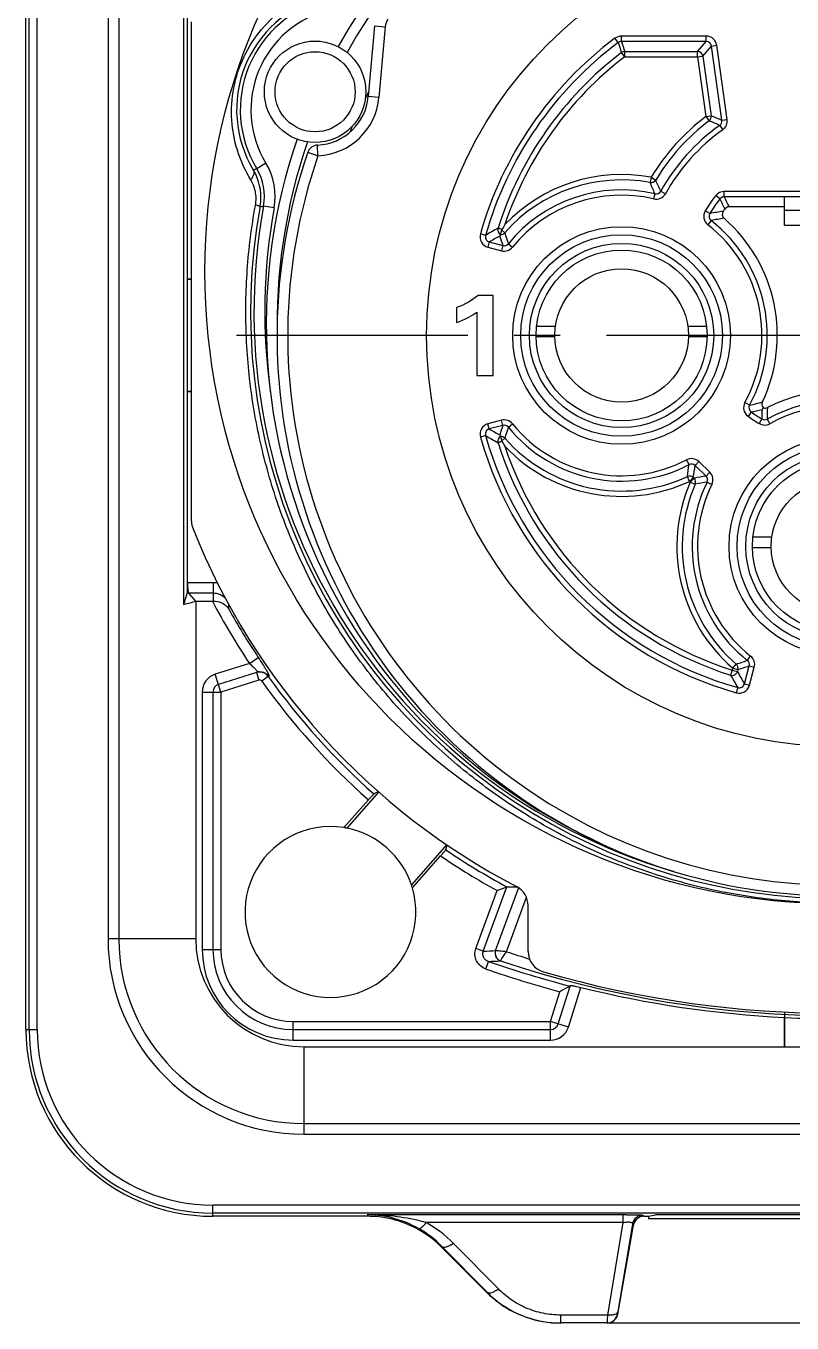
# Model space of a CAD drawing. Header units: millimetres. Extents: x 0 to 420, y 0 to 297.
# Drawn here: x 319.6 to 348.28, y 162.6 to 211.2 of the extents above; entities that cross this region are included whole.
import ezdxf

# ---------------------------------------------------------------- set-up
doc = ezdxf.new("R2010")
doc.units = ezdxf.units.MM
doc.header["$LTSCALE"] = 23.1
doc.linetypes.add('CENTER', pattern=[0.6, 0.375, -0.075, 0.075, -0.075])
doc.layers.get('0').update_dxf_attribs({"linetype": 'CONTINUOUS'})
for name, color, linetype in [('AUSFORMSCHRAEGEN', 7, 'CONTINUOUS'), ('BEZUGSACHSEN', 7, 'CONTINUOUS'), ('FASEN', 7, 'CONTINUOUS'), ('RUNDUNGEN', 7, 'CONTINUOUS')]:
    doc.layers.add(name, color=color, linetype=linetype)

msp = doc.modelspace()

# ---------------------------------------------------------------- linework, layer by layer
at = {"color": 7, "linetype": 'CONTINUOUS'}
for p, q in [((322.674, 227), (322.674, 177)), ((325.5032, 214.4738), (325.5032, 189.5262)), ((325.644, 190), (325.644, 214)), ((348, 203.7285), (348, 204.7939)), ((348, 204.2886), (352, 204.2886)), ((348, 203.7285), (352, 203.7285)), ((337.0863, 201.1), (336.5264, 201.1)), ((337.0863, 198.1), (337.0863, 201.1)), ((335.7137, 200.6425), (335.7137, 200.0847)), ((336.4742, 200.4712), (336.4742, 198.1)), ((336.4742, 198.1), (337.0863, 198.1)), ((325.644, 190), (325.5032, 189.5262)), ((325.954, 189.6473), (325.644, 190)), ((325.954, 189.6473), (325.954, 177)), ((348, 174.05), (348, 172.954)), ((330, 172.954), (370, 172.954)), ((330, 169.674), (370, 169.674)), ((332.3753, 166.6), (326.6, 166.6)), ((335.1488, 165.4512), (336.8512, 163.7488))]:
    msp.add_line(p, q, dxfattribs=at)
at = {"color": 9, "linetype": 'CONTINUOUS'}
for p, q in [((323.0768, 227), (323.0768, 177)), ((325.954, 177), (322.674, 177)), ((330, 172.954), (330, 169.674)), ((330, 170.0768), (370, 170.0768))]:
    msp.add_line(p, q, dxfattribs=at)
at = {"color": 7, "linetype": 'CONTINUOUS'}
for centre, radius in [((350, 202), 23.7), ((350, 199.6), 15.4)]:
    msp.add_circle(centre, radius, dxfattribs=at)
for centre, radius, start, end in [((330, 177), 7.326, 180, 270), ((330, 177), 4.046, 180, 270), ((350, 214), 40, 267.13402, 272.86598), ((332.3741, 162.6552), 3.9448, 77.20411, 89.98204), ((332.3783, 162.683), 3.9168, 64.29358, 77.17433), ((332.3731, 162.6773), 3.9242, 44.98148, 64.26161), ((339.627, 166.5255), 3.9262, 225.00815, 231.42665), ((339.6221, 166.5147), 3.9147, 231.38525, 270.03804)]:
    msp.add_arc(centre, radius, start, end, dxfattribs=at)
at = {"color": 9, "linetype": 'CONTINUOUS'}
msp.add_arc((330, 177), 6.9232, 180, 270, dxfattribs=at)
at = {"color": 7, "linetype": 'CONTINUOUS'}
msp.add_ellipse((322.3196, 189.9812), major_axis=(4.098, 0), ratio=0.176327, start_param=-0.6811191, end_param=-0.4802505, dxfattribs=at)
for points in [[(336.5264, 201.1), (336.3217, 200.9182), (336.0522, 200.7657), (335.7137, 200.6425)], [(335.7137, 200.0847), (336.0438, 200.2017), (336.2966, 200.3291), (336.4742, 200.4712)]]:
    msp.add_open_spline(points, degree=3, dxfattribs=at)
at = {"layer": 'AUSFORMSCHRAEGEN', "color": 7, "linetype": 'CONTINUOUS'}
for p, q in [((319.6, 173.6), (319.6, 230.4)), ((348, 172.954), (348, 174.05)), ((342.9125, 166.6), (343.1692, 166.6512)), ((342.9125, 166.6), (342.9125, 166.5125)), ((342.9125, 166.5125), (357.0875, 166.5125)), ((356.8308, 166.6512), (343.1692, 166.6512))]:
    msp.add_line(p, q, dxfattribs=at)
for centre, radius, start, end in [((331, 178), 3.2, 80.9556, 16.37277), ((331, 178), 3.2, 18.56568, 78.76269), ((326.6, 173.6), 7, 180, 270)]:
    msp.add_arc(centre, radius, start, end, dxfattribs=at)
at = {"layer": 'BEZUGSACHSEN', "color": 7, "linetype": 'CONTINUOUS'}
for p, q in [((325.8, 201.7048), (325.644, 201.7048)), ((325.644, 197.4952), (325.8, 197.4952)), ((330, 172.954), (348, 172.954))]:
    msp.add_line(p, q, dxfattribs=at)
at = {"layer": 'BEZUGSACHSEN', "color": 7, "linetype": 'CENTER'}
msp.add_line((350, 199.6), (326, 199.6), dxfattribs=at)
at = {"layer": 'BEZUGSACHSEN', "color": 7, "linetype": 'CONTINUOUS'}
msp.add_arc((330, 177), 4.046, 180, 270, dxfattribs=at)
at = {"layer": 'FASEN', "color": 7, "linetype": 'CONTINUOUS'}
for centre in [(341.9, 199.6), (350, 191.7)]:
    msp.add_circle(centre, 3.45, dxfattribs=at)
at = {"layer": 'RUNDUNGEN', "color": 9, "linetype": 'CONTINUOUS'}
for p, q in [((319.7205, 173.6), (319.7205, 230.4)), ((320.0205, 173.6), (320.0205, 230.4)), ((332.6474, 211.1967), (333.0459, 211.1618)), ((333.0459, 211.1618), (332.8149, 208.5208)), ((341.7726, 210.5754), (341.6526, 210.7354)), ((341.8925, 210.6154), (341.8925, 210.8154)), ((345.0675, 210.8154), (341.8925, 210.8154)), ((344.7433, 210.2427), (345.0675, 210.6154)), ((344.9414, 210.0704), (345.2656, 210.4431)), ((345.0675, 210.6154), (345.0675, 210.8154)), ((345.2656, 210.4431), (345.4637, 210.4707)), ((345.852, 207.6902), (345.4637, 210.4707)), ((342.0177, 210.0427), (341.8962, 210.2016)), ((342.0177, 210.0427), (342.0177, 210.2427)), ((342.0177, 210.0427), (344.7433, 210.0427)), ((344.7433, 210.0427), (344.7433, 210.2427)), ((344.7433, 210.0427), (344.9414, 210.0704)), ((344.7433, 210.0427), (345.0561, 207.8031)), ((332.8149, 208.5208), (332.4164, 208.5557)), ((345.0561, 207.8031), (345.2542, 207.8308)), ((345.0561, 207.8031), (345.177, 207.6438)), ((345.654, 207.6625), (345.852, 207.6902)), ((345.5723, 207.4723), (345.6887, 207.3096)), ((330.5312, 206.3324), (330.5133, 206.732)), ((328.5824, 206.055), (328.2406, 205.8474)), ((330.1531, 206.4631), (330.5312, 206.3324)), ((328.114, 205.8098), (328.1113, 205.809)), ((328.1172, 205.799), (328.1113, 205.809)), ((343.0054, 205.5265), (342.9687, 205.3299)), ((343.0054, 205.5265), (343.1764, 205.4229)), ((343.1461, 204.9119), (343.1005, 204.7172)), ((343.3662, 205.0088), (343.5407, 204.9109)), ((345.5801, 204.7165), (345.4221, 204.8391)), ((345.7381, 204.7939), (345.7381, 204.9939)), ((354.2619, 204.9939), (345.7381, 204.9939)), ((328.1887, 204.4565), (328.1941, 204.4864)), ((328.1891, 204.4564), (328.1941, 204.4864)), ((328.8916, 204.3759), (328.4982, 204.4482)), ((345.2033, 204.1658), (345.0318, 204.2687)), ((345.2519, 203.9051), (345.129, 203.7473)), ((336.8063, 203.3518), (336.6139, 203.4065)), ((337.4233, 203.5711), (337.2751, 203.6179)), ((337.4139, 203.548), (337.5239, 203.4502)), ((336.9469, 203.1039), (336.8951, 202.9107)), ((336.8951, 202.9107), (337.4022, 202.7748)), ((337.454, 202.968), (337.4022, 202.7748)), ((337.6611, 203.0353), (337.8165, 202.9093)), ((338.7194, 199.9518), (339.4249, 199.9518)), ((344.3751, 199.9518), (345.0806, 199.9518)), ((338.7003, 199.5567), (339.4004, 199.5567)), ((344.3996, 199.5567), (345.0997, 199.5567)), ((346.6924, 196.9919), (346.5167, 197.0875)), ((337.4022, 196.4252), (336.8951, 196.2893)), ((337.454, 196.232), (337.4022, 196.4252)), ((346.7519, 196.7335), (346.6358, 196.5706)), ((347.1525, 196.4728), (347.0507, 196.3007)), ((347.3514, 196.4701), (347.4485, 196.2953)), ((336.8063, 195.8482), (336.6139, 195.7935)), ((336.9469, 196.0961), (336.8951, 196.2893)), ((337.6611, 196.1647), (337.8165, 196.2907)), ((337.4137, 195.6528), (337.5239, 195.7498)), ((344.4248, 194.7633), (344.3323, 194.9405)), ((344.657, 194.7291), (344.7967, 194.8723)), ((345.2014, 194.4776), (344.7967, 194.8723)), ((345.0617, 194.3344), (345.2014, 194.4776)), ((344.4459, 194.1352), (344.3614, 194.3164)), ((344.4459, 194.1352), (344.5855, 194.2783)), ((344.4459, 194.1352), (344.4732, 194.1085)), ((344.4732, 194.1085), (344.6129, 194.2516)), ((344.4732, 194.1085), (344.6566, 194.0286)), ((345.1017, 194.1032), (345.2812, 194.0151)), ((346.8194, 192.0518), (347.5249, 192.0518)), ((346.8003, 191.6567), (347.5004, 191.6567)), ((326.6105, 190.3356), (325.644, 190.3356)), ((326.6105, 190.3356), (326.6105, 189.9417)), ((326.6105, 189.9417), (325.6952, 189.9417)), ((346.6073, 187.427), (346.7317, 187.5836)), ((327.9681, 187.3121), (326.6895, 186.9089)), ((327.9681, 187.3121), (328.2997, 187.5331)), ((346.0611, 187.1359), (346.0423, 187.0659)), ((346.0611, 187.1359), (346.1918, 187.2873)), ((346.0611, 187.1359), (346.2543, 187.0842)), ((346.6761, 187.2186), (346.8693, 187.1669)), ((346.6893, 186.4951), (346.8693, 187.1669)), ((326.9, 186.2413), (326.6895, 186.9089)), ((328.3168, 186.688), (326.9, 186.2413)), ((328.2265, 186.9742), (328.3168, 186.688)), ((328.6723, 186.8239), (328.4288, 186.6507)), ((328.6977, 186.8321), (328.6723, 186.8239)), ((346.0423, 187.0659), (345.9821, 186.8751)), ((346.0423, 187.0659), (346.2355, 187.0141)), ((326.2, 186.2413), (326.2, 176.6)), ((326.2, 186.2413), (326.9, 186.2413)), ((326.9, 186.2413), (326.9, 176.6)), ((346.2482, 186.4063), (346.1935, 186.2139)), ((346.4961, 186.5469), (346.6893, 186.4951)), ((336.7228, 176.531), (337.6007, 178.9431)), ((337.1851, 176.5527), (338.0475, 178.9223)), ((336.4452, 176.632), (337.2361, 178.8051)), ((337.59, 176.5135), (338.3343, 178.5584)), ((326.2, 176.6), (326.9, 176.6)), ((336.7228, 176.531), (336.4452, 176.632)), ((336.8167, 175.8647), (336.9145, 176.1476)), ((339.2413, 173.9), (339.593, 175.0155)), ((339.9089, 173.6895), (340.3772, 175.1747)), ((319.6, 173.6), (320.0205, 173.6)), ((329.6, 173.9), (339.2413, 173.9)), ((329.6, 173.2), (329.6, 173.9)), ((339.9089, 173.6895), (339.2413, 173.9)), ((339.2413, 173.2), (339.2413, 173.9)), ((329.6, 173.2), (339.2413, 173.2)), ((373.4, 167.0205), (326.6, 167.0205)), ((326.6, 166.6), (326.6, 167.0205)), ((373.4, 166.7205), (326.6, 166.7205)), ((341.9442, 166.6582), (332.3753, 166.6582)), ((341.9442, 166.3646), (334.5837, 166.3646)), ((341.9442, 166.3646), (341.3695, 162.8982)), ((342.3069, 166.3111), (341.7633, 163.033)), ((341.9442, 166.6582), (341.9442, 166.3646)), ((342.3417, 166.2695), (342.3069, 166.3111)), ((342.7356, 166.6), (342.7007, 166.6415)), ((335.1488, 165.4512), (335.1718, 165.4742)), ((336.8616, 163.7593), (335.1718, 165.4742)), ((337.2858, 163.8771), (335.596, 165.5921)), ((336.8935, 163.7274), (336.8616, 163.7593)), ((341.3695, 162.8982), (339.6247, 162.8982)), ((339.6247, 162.6046), (339.6247, 162.8982)), ((341.753, 162.9305), (341.7491, 162.9351)), ((341.3552, 162.6046), (339.6247, 162.6046))]:
    msp.add_line(p, q, dxfattribs=at)
at = {"layer": 'RUNDUNGEN', "color": 7, "linetype": 'CONTINUOUS'}
for p, q in [((325.8, 192.6469), (325.8, 211.3531)), ((332.6474, 211.1967), (332.4164, 208.5557)), ((345.0675, 210.6154), (341.8925, 210.6154)), ((345.654, 207.6625), (345.2656, 210.4431)), ((342.0177, 210.2427), (344.7433, 210.2427)), ((344.9414, 210.0704), (345.2542, 207.8308)), ((354.2619, 204.7939), (345.7381, 204.7939)), ((348, 204.4195), (345.9257, 204.4195)), ((337.3695, 203.3824), (337.4139, 203.548)), ((336.9469, 203.1039), (337.454, 202.968)), ((325.644, 201.7048), (325.8, 201.7048)), ((325.8, 197.4952), (325.644, 197.4952)), ((337.454, 196.232), (336.9469, 196.0961)), ((337.3695, 195.8176), (337.4137, 195.6528)), ((345.0617, 194.3344), (344.657, 194.7291)), ((344.5855, 194.2783), (344.6129, 194.2516)), ((325.644, 190), (325.644, 190.3356)), ((325.954, 189.6473), (325.6952, 189.9417)), ((325.954, 189.6473), (326.5788, 189.6473)), ((346.4961, 186.5469), (346.6761, 187.2186)), ((328.2265, 186.9742), (326.8098, 186.5275)), ((346.2543, 187.0842), (346.2355, 187.0141)), ((326.6, 186.2413), (326.6, 176.6)), ((331.6236, 181.1387), (332.8171, 182.4954)), ((332.7999, 182.5102), (332.6254, 182.4217)), ((332.4209, 182.2037), (331.503, 181.1602)), ((335.3574, 180.524), (334.0335, 179.0189)), ((335.3148, 180.3314), (335.3757, 180.5113)), ((334.0702, 178.902), (335.1238, 180.0998)), ((338.4, 176.5252), (338.4, 178.2412)), ((339.5275, 173.8098), (339.9741, 175.2263)), ((339.6634, 175.0542), (339.593, 175.0155)), ((339.8506, 175.1574), (339.6634, 175.0542)), ((339.9729, 175.2251), (339.8506, 175.1574)), ((348, 174.2563), (348, 174.05)), ((329.6, 173.6), (339.2413, 173.6)), ((332.3753, 166.6), (332.4277, 166.6524)), ((341.753, 162.9305), (342.3417, 166.2695)), ((342.7356, 166.6), (342.9125, 166.6)), ((358.6409, 162.6), (341.3591, 162.6))]:
    msp.add_line(p, q, dxfattribs=at)
msp.add_lwpolyline([(339.9729, 175.2251), (339.9609, 175.2181), (339.936, 175.2047)], dxfattribs=at)
for centre, radius in [((330.4245, 208.7302), 1.9), ((341.9, 199.6), 3.2), ((341.9, 199.6), 2.5), ((350, 191.7), 3.2), ((350, 191.7), 2.5)]:
    msp.add_circle(centre, radius, dxfattribs=at)
at = {"layer": 'RUNDUNGEN', "color": 9, "linetype": 'CONTINUOUS'}
for centre, radius in [((330.4245, 208.7302), 1.5), ((341.9, 199.6), 4.0749), ((341.9, 199.6), 3.776), ((350, 191.7), 4.0749), ((350, 191.7), 3.776)]:
    msp.add_circle(centre, radius, dxfattribs=at)
at = {"layer": 'RUNDUNGEN', "color": 7, "linetype": 'CONTINUOUS'}
for centre, radius, start, end in [((350, 200.0388), 21.4, 29.02194, 150.97271), ((331.8743, 208.054), 4.2512, 103.48339, 211.26797), ((350, 199.6), 13.7168, 126.85607, 164.1264), ((350, 199.6), 13.3441, 127.39399, 162.47637), ((342.0177, 210.0427), 0.2, 89.99961, 127.39437), ((330.424, 208.73), 2, 272.55964, 355), ((350, 201.2877), 7.9788, 127.19145, 148.78373), ((350, 201.2877), 7.6061, 125.60009, 150.7111), ((350, 200.0388), 21.4, 161.14527, 245.20561), ((330.5312, 206.3324), 0.4, 92.55964, 160.92441), ((350, 199.6), 21, 160.92441, 19.07559), ((326.4031, 204.7854), 1.9913, 30.16449, 30.59556), ((326.395, 204.7809), 2.0006, 25.42001, 30.16126), ((326.4017, 204.7837), 1.9934, 350.72534, 25.42773), ((341.9, 199.6), 5.8288, 79.43488, 138.65737), ((341.9, 199.6), 5.4561, 76.7975, 140.97801), ((350, 201.2877), 5.5939, 142.19732, 149.03628), ((349.9999, 200.5), 21.8612, 169.59523, 253.59901), ((326.4184, 204.7807), 1.9764, 349.70185, 350.73443), ((345.8695, 204.1398), 0.2, 145.37474, 228.83522), ((350, 201.2877), 5.2195, 144.2624, 145.3754), ((345.9256, 204.2196), 0.2, 89.99489, 144.26751), ((344.7683, 199.407), 8.4433, 149.02851, 150.44982), ((341.9, 199.6), 5.4561, 331.44384, 52.09608), ((341.9, 199.6), 5.8305, 334.70536, 48.83457), ((350, 191.7), 5.8305, 63.06809, 116.93191), ((347.3522, 197.0233), 0.1999, 154.69545, 223.26004), ((347.2686, 197.0764), 0.2, 251.94697, 296.9321), ((350, 191.7), 5.4561, 60.95881, 119.04119), ((350, 201.2877), 5.5939, 234.50365, 239.40056), ((350, 199.6), 13.7168, 195.8736, 254.1264), ((341.9, 199.6), 5.4561, 219.02199, 297.5652), ((350, 199.6), 13.3441, 197.52363, 252.47637), ((344.7731, 199.796), 8.4489, 209.56141, 210.97215), ((341.9, 199.6), 5.8288, 221.34263, 294.97908), ((350, 191.7), 5.8288, 156.45324, 229.20503), ((350, 191.7), 5.4561, 153.86712, 231.55083), ((326.6, 192.6469), 0.8, 180, 201.78679), ((350, 202), 26, 201.78679, 242.4394), ((326.5789, 192.5217), 2.8744, 269.99915, 270.53332), ((326.9, 186.2413), 0.3, 107.5, 180), ((331, 178), 3.2, 78.7439, 80.95564), ((331, 178), 3.2, 16.37273, 18.58447), ((308.8925, 254.2613), 80.6039, 290.587688, 290.864806), ((337.6, 178.2412), 0.8, 0, 62.4394), ((329.6, 176.6), 3, 180, 270), ((339.2, 176.5252), 0.8, 180, 253.92335), ((350, 214), 39.8, 253.92335, 286.07665), ((350, 214), 40, 256.07985, 267.13402), ((339.2413, 173.9), 0.3, 270, 342.5), ((332.3332, 162.6465), 4.0119, 76.66929, 80.41114), ((332.3387, 162.6706), 3.9871, 74.88122, 76.66662), ((332.3349, 162.6589), 3.9994, 60.68461, 74.87197), ((341.9287, 120.8116), 45.8466, 89.80766, 89.98065), ((339.6158, 166.4796), 3.8711, 225.31169, 227.48724), ((339.6235, 166.4879), 3.8825, 227.48715, 230.21034), ((339.6244, 166.4869), 3.8823, 230.19013, 270.00386)]:
    msp.add_arc(centre, radius, start, end, dxfattribs=at)
at = {"layer": 'RUNDUNGEN', "color": 9, "linetype": 'CONTINUOUS'}
for centre, radius, start, end in [((350, 200.0388), 21, 28.94438, 151.05025), ((331.8574, 208.0596), 4.3703, 105.52075, 210.99726), ((331.8743, 208.054), 3.8512, 103.48339, 211.26797), ((333.6436, 211.1095), 0.6, 144.93722, 175), ((350, 199.6), 13.9168, 126.85607, 164.1264), ((341.8925, 210.4154), 0.3999, 89.9974, 126.85867), ((341.8925, 210.4154), 0.1999, 89.99581, 126.86026), ((424.6787, 237.7907), 87.2588, 198.173292, 198.431815), ((421.3443, 237.0872), 83.7457, 198.427096, 198.696053), ((345.0675, 210.4154), 0.4, 7.95373, 89.99741), ((345.0675, 210.4154), 0.2, 7.94893, 90.00236), ((350, 199.6), 13.1441, 127.39399, 161.58583), ((344.7433, 210.0427), 0.2, 7.95571, 89.99559), ((330.424, 208.73), 2.4, 272.55688, 355), ((350, 199.6), 19.8, 152.55841, 153.31027), ((350, 201.2877), 8.1788, 127.19145, 148.78373), ((345.0561, 207.8031), 0.2, 307.18699, 7.95575), ((333.5356, 180.2733), 29.7434, 66.12862, 66.95873), ((333.2674, 178.7865), 31.4206, 66.78271, 67.57364), ((345.4559, 207.6349), 0.2, 305.59677, 7.95462), ((345.4559, 207.6349), 0.4, 305.59954, 7.95168), ((350, 199.6), 19.8, 156.67889, 157.37409), ((350, 201.2877), 7.4061, 125.60011, 150.7111), ((350, 200.0388), 21, 161.06773, 181.72641), ((326.5311, 204.8094), 2.4, 349.59522, 31.26799), ((350, 199.6), 20.6, 160.92486, 19.07565), ((322.276, 225.659), 20.6899, 286.38977, 286.75532), ((326.5311, 204.8094), 2, 349.59513, 31.26807), ((341.9, 199.6), 6.0288, 79.43488, 136.47257), ((343.0054, 205.5265), 0.2, 259.42817, 328.79043), ((288.1441, 181.8172), 59.6539, 22.776909, 23.213109), ((263.8789, 168.8288), 87.334, 24.473389, 24.77227), ((341.9, 199.6), 5.2561, 76.7975, 140.97801), ((343.1918, 205.1066), 0.4, 256.79713, 330.71147), ((343.1918, 205.1066), 0.2, 256.79302, 330.71558), ((350, 201.2877), 5.7939, 142.19732, 149.03627), ((345.7381, 204.5939), 0.4, 89.99992, 142.19741), ((345.7381, 204.5939), 0.2, 89.99754, 142.19979), ((368.4845, 215.5206), 25.3247, 205.2534, 206.2082), ((366.4282, 214.9231), 23.0365, 206.0849, 207.12639), ((350, 200.4935), 21.9916, 169.6956, 10.29894), ((319.6735, 261.3341), 57.5663, 278.681796, 278.817955), ((349.9999, 200.5), 21.4612, 169.59523, 188.24952), ((345.3748, 204.0629), 0.4, 149.0368, 232.09537), ((345.3747, 204.0629), 0.2, 149.0319, 232.10043), ((346.9373, 195.723), 8.619, 98.22054, 101.6063), ((341.9, 199.6), 5.2561, 331.44388, 52.09608), ((346.8622, 196.0537), 8.0148, 98.06443, 101.59061), ((336.9986, 203.2971), 0.4, 164.12559, 255.0008), ((336.9986, 203.297), 0.2, 164.11935, 255.00705), ((355.7174, 170.5811), 37.8358, 119.17166, 119.9881), ((355.2867, 170.7757), 37.168, 118.86902, 119.56626), ((337.4659, 203.5577), 0.2, 162.48351, 241.20579), ((358.1813, 209.6942), 21.7914, 196.99562, 197.97884), ((337.3738, 203.5824), 0.2, 268.79031, 318.6544), ((356.9977, 209.6589), 20.4396, 197.68329, 198.90854), ((337.5058, 203.1612), 0.4, 254.99972, 320.97829), ((337.5058, 203.1612), 0.2, 254.99633, 320.98168), ((346.868, 196.8963), 0.4, 151.44414, 234.5029), ((346.868, 196.8963), 0.2, 151.43943, 234.50802), ((345.0329, 204.833), 8.0148, 281.94931, 285.4755), ((344.967, 205.1775), 8.6306, 281.93542, 284.70097), ((358.677, 196.4989), 11.5245, 178.35636, 180.12947), ((358.0583, 196.4895), 10.7069, 177.81263, 180.10376), ((350, 191.7), 5.2561, 60.95886, 119.04115), ((337.5058, 196.0388), 0.4, 39.02171, 105.00028), ((350, 201.2877), 5.7939, 234.50365, 239.40055), ((347.2543, 196.6449), 0.2, 239.39748, 299.04427), ((336.9986, 195.9029), 0.4, 104.99919, 195.87441), ((336.9986, 195.903), 0.2, 104.99295, 195.88066), ((355.7174, 228.6189), 37.8358, 240.0119, 240.82834), ((355.2866, 228.4243), 37.1679, 240.43374, 241.13098), ((358.1813, 189.5058), 21.7914, 162.02116, 163.00438), ((337.5058, 196.0388), 0.2, 39.01832, 105.00367), ((356.9977, 189.5411), 20.4396, 161.09146, 162.31671), ((341.9, 199.6), 5.2561, 219.02199, 297.5652), ((347.2543, 196.645), 0.4, 239.40027, 299.0418), ((350, 199.6), 13.9168, 195.8736, 254.1264), ((337.4659, 195.6423), 0.2, 118.79463, 197.51636), ((337.3738, 195.6176), 0.2, 41.34561, 91.20967), ((341.9, 199.6), 6.0288, 223.52743, 294.97908), ((350, 199.6), 13.1441, 198.41417, 252.47637), ((344.5174, 194.586), 0.4, 45.71583, 117.56552), ((325.5356, 197.2172), 19.048, 351.24053, 352.59802), ((344.5174, 194.586), 0.2, 45.71193, 117.56943), ((324.481, 197.6995), 20.3935, 350.34263, 351.62504), ((344.9221, 194.1912), 0.4, 333.86679, 45.71649), ((350, 191.7), 6.0288, 156.45324, 229.20503), ((344.4459, 194.1352), 0.2, 45.70948, 114.98576), ((348.5355, 174.2389), 20.3935, 99.80728, 101.08968), ((344.4732, 194.1085), 0.2, 336.45654, 22.62765), ((348.027, 175.2812), 19.0479, 98.83429, 100.19179), ((350, 191.7), 5.2561, 153.86712, 231.55083), ((344.9221, 194.1913), 0.2, 333.86289, 45.72039), ((326.6103, 189.2889), 1.0467, 80.74946, 89.9874), ((350, 202), 26.479, 207.80778, 213.69005), ((357.637, 189.2793), 31.0335, 178.77699, 179.32032), ((357.4429, 188.6315), 30.2704, 178.27142, 178.60192), ((350, 202), 26.0806, 208.96434, 213.69005), ((346.4829, 187.2704), 0.4, 344.99971, 51.55112), ((339.9343, 206.5901), 20.2917, 287.96123, 289.19908), ((346.0611, 187.1359), 0.2, 344.99468, 49.21035), ((339.8424, 207.9287), 21.8084, 287.09799, 288.26123), ((346.483, 187.2704), 0.2, 344.99627, 51.55456), ((326.9, 186.2413), 0.7, 107.5, 180), ((328.3463, 186.5943), 0.3983, 103.53047, 107.4975), ((328.3719, 186.6034), 0.3973, 95.38333, 107.43464), ((328.3463, 186.5932), 0.3993, 35.28938, 103.49949), ((350, 202), 26.4749, 215.43432, 228.39498), ((350, 202), 26.176, 215.43432, 228.41284), ((346.0423, 187.0659), 0.2, 252.48794, 321.86072), ((379.0189, 205.3174), 37.8358, 209.17166, 209.9881), ((378.7017, 204.8181), 37.0275, 208.73965, 209.5675), ((346.3029, 186.5986), 0.4, 254.12559, 345.0008), ((346.303, 186.5986), 0.2, 254.11935, 345.00705), ((350, 202), 26.176, 235.87381, 241.73909), ((350, 202), 26.4749, 235.81286, 241.17649), ((329.6, 176.6), 3.4, 180, 270), ((329.6, 176.6), 2.7, 180, 270), ((334.6169, 226.3336), 49.8472, 272.42133, 272.95328), ((350, 214), 39.4871, 251.68277, 252.99444), ((334.9203, 226.0768), 49.9691, 272.28724, 272.80535), ((350, 214), 40.0504, 250.92985, 255.50111), ((350, 214), 39.8862, 251.53329, 288.46671), ((350, 214), 40.3497, 250.94489, 255.05338), ((326.6, 173.6), 6.8795, 180, 270), ((326.6, 173.6), 6.5795, 180, 270), ((339.2413, 173.9), 0.7, 270, 342.5), ((332.3344, 157.5111), 9.1472, 86.74455, 89.74351), ((332.3334, 162.6545), 4.0039, 80.39545, 89.40039), ((332.3404, 157.6126), 9.0455, 85.21048, 86.7459), ((332.3528, 157.7625), 8.8951, 84.23547, 85.20985), ((332.3649, 162.4076), 4.5366, 44.5834, 60.72046), ((342.7008, 166.2416), 0.4, 90.00371, 169.99632), ((332.3634, 162.7119), 3.9393, 44.52553, 60.66898), ((341.3552, 163.0046), 0.4, 270.00291, 349.99709)]:
    msp.add_arc(centre, radius, start, end, dxfattribs=at)
at = {"layer": 'RUNDUNGEN', "color": 7, "linetype": 'CONTINUOUS'}
for centre, major_axis, ratio, start_param, end_param in [((325.706, 190.3356), (0, 0.4), 0.155, -4.712389, -3.3161256), ((334.9638, 207.4727), (30.3044, -11.0299), 0.8682238, -1.1814863, -1.1696281), ((342.7357, 166.1999), (0.2572, -0.3065), 0.9997405, 2.4435887, 3.8395966), ((341.359, 163.0001), (-0.2572, 0.3065), 0.9997405, -3.8395966, -2.4435887)]:
    msp.add_ellipse(centre, major_axis=major_axis, ratio=ratio, start_param=start_param, end_param=end_param, dxfattribs=at)
at = {"layer": 'RUNDUNGEN', "color": 9, "linetype": 'CONTINUOUS'}
for points, knots in [([(328.0152, 205.436), (327.8285, 205.7405), (327.5111, 206.4138), (327.2693, 207.5369), (327.3064, 208.7416), (327.6523, 209.9233), (328.2775, 210.9669), (329.104, 211.7911), (330.0415, 212.3679), (330.7132, 212.6012), (331.0457, 212.6791)], [0, 0, 0, 0, 0.1171888, 0.242023, 0.3736391, 0.5085942, 0.6416707, 0.7686295, 0.8879327, 1, 1, 1, 1]), ([(328.1272, 205.6391), (328.1182, 205.6041), (328.087, 205.5318), (328.0418, 205.468), (328.0152, 205.436)], [0, 0, 0, 0, 0.4651861, 1, 1, 1, 1]), ([(328.1113, 205.809), (328.1251, 205.7855), (328.1421, 205.7277), (328.1349, 205.6689), (328.1272, 205.6391)], [0, 0, 0, 0, 0.4691861, 1, 1, 1, 1]), ([(328.1941, 204.4864), (328.2099, 204.5724), (328.2243, 204.7458), (328.1882, 205.0735), (328.0966, 205.3032), (328.0152, 205.436)], [0, 0, 0, 0, 0.2662589, 0.5254286, 1, 1, 1, 1]), ([(350, 178.3262), (349.1909, 178.3262), (347.5712, 178.4151), (345.1721, 178.8128), (342.8307, 179.4706), (340.5756, 180.3801), (338.4338, 181.5305), (336.431, 182.9078), (334.591, 184.4953), (332.9359, 186.2739), (331.4852, 188.222), (330.2562, 190.3164), (329.2635, 192.5317), (328.5186, 194.8414), (328.0303, 197.2179), (327.8041, 199.6331), (327.8426, 202.058), (328.0444, 203.6627), (328.1887, 204.4565)], [0, 0, 0, 0, 0.0625805, 0.1251703, 0.1877432, 0.2503118, 0.3128687, 0.3754128, 0.4379428, 0.5004582, 0.5629588, 0.6254426, 0.6879065, 0.7503506, 0.8127778, 0.8751922, 0.9375979, 1, 1, 1, 1]), ([(328.363, 204.4273), (328.3631, 204.429), (328.3594, 204.4333), (328.3512, 204.438), (328.3374, 204.4443), (328.3089, 204.4547), (328.2605, 204.4693), (328.2183, 204.4804), (328.1941, 204.4864)], [0, 0, 0, 0, 0.0275705, 0.0809126, 0.163615, 0.2758928, 0.5859825, 1, 1, 1, 1]), ([(337.424, 195.6277), (337.3886, 195.6165), (337.3385, 195.6028), (337.2892, 195.5865), (337.2751, 195.5821)], [0, 0, 0, 0, 0.715989, 1, 1, 1, 1]), ([(327.0768, 189.7422), (327.0169, 189.8042), (326.8712, 189.9059), (326.6968, 189.9417), (326.6105, 189.9417)], [0, 0, 0, 0, 0.4996403, 1, 1, 1, 1]), ([(327.9678, 187.312), (327.9882, 187.2933), (328.0283, 187.2564), (328.0863, 187.2013), (328.1396, 187.1481), (328.1859, 187.0991), (328.2186, 187.0614), (328.2388, 187.0347), (328.2495, 187.0187), (328.2565, 187.0053), (328.2598, 186.9948), (328.2591, 186.9861), (328.2549, 186.9831), (328.2529, 186.9825)], [0, 0, 0, 0, 0.1848619, 0.3652732, 0.5352417, 0.6882698, 0.816584, 0.8688486, 0.9120277, 0.9455135, 0.9693445, 0.9855671, 1, 1, 1, 1]), ([(328.2997, 187.5331), (328.3568, 187.4473), (328.4388, 187.3219), (328.54, 187.16), (328.6025, 187.0555), (328.6459, 186.9784), (328.6726, 186.926), (328.6869, 186.8956), (328.6967, 186.87), (328.7027, 186.852), (328.7035, 186.834), (328.6977, 186.8321)], [0, 0, 0, 0, 0.3803222, 0.552981, 0.7047318, 0.8293322, 0.8796895, 0.9214211, 0.9541449, 0.9776982, 1, 1, 1, 1]), ([(328.4288, 186.6507), (328.4168, 186.6675), (328.381, 186.6942), (328.3365, 186.6943), (328.3168, 186.688)], [0, 0, 0, 0, 0.5001283, 1, 1, 1, 1]), ([(328.3346, 186.9989), (328.4032, 187.0055), (328.5466, 186.9818), (328.6578, 186.8884), (328.6977, 186.8321)], [0, 0, 0, 0, 0.4996166, 1, 1, 1, 1]), ([(336.8265, 175.8606), (336.7514, 175.8866), (336.6082, 175.9655), (336.4573, 176.1585), (336.3938, 176.3949), (336.418, 176.5573), (336.4452, 176.632)], [0, 0, 0, 0, 0.2500658, 0.5000655, 0.7500281, 1, 1, 1, 1]), ([(336.9145, 176.1476), (336.8771, 176.16), (336.8058, 176.1992), (336.7289, 176.2939), (336.696, 176.4122), (336.7087, 176.4937), (336.7228, 176.531)], [0, 0, 0, 0, 0.2484675, 0.498281, 0.7491124, 1, 1, 1, 1]), ([(337.1831, 176.5526), (337.1701, 176.5155), (337.1589, 176.4353), (337.1882, 176.3181), (337.2602, 176.2216), (337.3292, 176.1804), (337.3659, 176.1677)], [0, 0, 0, 0, 0.250793, 0.5021009, 0.7521692, 1, 1, 1, 1]), ([(337.1841, 176.5527), (337.1721, 176.5163), (337.1635, 176.4372), (337.1943, 176.3226), (337.2651, 176.2269), (337.3331, 176.1852), (337.3693, 176.1719)], [0, 0, 0, 0, 0.2478916, 0.4992612, 0.7508568, 1, 1, 1, 1]), ([(337.5901, 176.5137), (337.5027, 176.5216), (337.3678, 176.5356), (337.2328, 176.5483), (337.1853, 176.5532)], [0, 0, 0, 0, 0.6475867, 1, 1, 1, 1]), ([(337.3693, 176.1718), (337.378, 176.186), (337.4046, 176.2258), (337.4778, 176.3399), (337.5421, 176.44), (337.5902, 176.5136)], [0, 0, 0, 0, 0.1230163, 0.3522248, 1, 1, 1, 1]), ([(337.3659, 176.1677), (337.3662, 176.1679), (337.3675, 176.1691), (337.3685, 176.1706), (337.3693, 176.1718)], [0, 0, 0, 0, 0.1815768, 1, 1, 1, 1]), ([(332.3753, 166.6582), (332.3753, 166.6576), (332.3769, 166.6564), (332.3739, 166.6559), (332.368, 166.6542), (332.4054, 166.653), (332.413, 166.6527), (332.4277, 166.6524)], [0, 0, 0, 0, 0.0270604, 0.0568825, 0.0995779, 0.293035, 1, 1, 1, 1]), ([(334.5836, 166.3646), (334.4737, 166.3954), (334.0337, 166.5069), (333.584, 166.5785), (333.2462, 166.6126)], [0, 0, 0, 0, 0.2517233, 1, 1, 1, 1]), ([(334.2929, 166.1462), (334.3084, 166.1388), (334.3408, 166.1425), (334.3798, 166.1612), (334.4327, 166.1969), (334.5032, 166.2645), (334.556, 166.3282), (334.5837, 166.3646)], [0, 0, 0, 0, 0.1358728, 0.2303232, 0.3457198, 0.6381439, 1, 1, 1, 1]), ([(341.9442, 166.3646), (341.998, 166.374), (342.0746, 166.3883), (342.1706, 166.3886), (342.2251, 166.3823), (342.2651, 166.3715), (342.2928, 166.3574), (342.3083, 166.3356), (342.3079, 166.3192), (342.3069, 166.3111)], [0, 0, 0, 0, 0.4054885, 0.5766795, 0.7117588, 0.8120771, 0.8838295, 0.9390907, 1, 1, 1, 1]), ([(342.0826, 166.6579), (342.131, 166.6578), (342.2232, 166.6572), (342.3532, 166.6559), (342.4651, 166.6542), (342.5558, 166.6522), (342.6222, 166.6499), (342.6669, 166.6478), (342.689, 166.6452), (342.6995, 166.6434), (342.7007, 166.6415)], [0, 0, 0, 0, 0.23424, 0.4469946, 0.6299963, 0.7771874, 0.8853771, 0.9547409, 0.9892224, 1, 1, 1, 1]), ([(335.1718, 165.4742), (335.2133, 165.436), (335.3095, 165.445), (335.4015, 165.4783), (335.4897, 165.52), (335.5535, 165.5611), (335.596, 165.5921)], [0, 0, 0, 0, 0.3685575, 0.5041897, 0.6564322, 1, 1, 1, 1]), ([(336.8616, 163.7593), (336.8765, 163.7456), (336.9217, 163.727), (337.0019, 163.7326), (337.0965, 163.7633), (337.1616, 163.7972), (337.196, 163.8177)], [0, 0, 0, 0, 0.1697382, 0.3861873, 0.6638347, 1, 1, 1, 1]), ([(337.196, 163.8177), (337.2035, 163.8222), (337.2341, 163.8409), (337.2638, 163.8611), (337.2858, 163.8771)], [0, 0, 0, 0, 0.2428771, 1, 1, 1, 1]), ([(339.6247, 162.8982), (339.4018, 162.8982), (338.9578, 162.9435), (338.3265, 163.1421), (337.7595, 163.4546), (337.4324, 163.7284), (337.2858, 163.8771)], [0, 0, 0, 0, 0.2572743, 0.5110531, 0.7589495, 1, 1, 1, 1]), ([(341.3695, 162.8982), (341.3673, 162.8582), (341.3642, 162.8015), (341.3605, 162.7307), (341.3583, 162.6885), (341.3569, 162.6547), (341.3554, 162.6296), (341.3556, 162.6141), (341.3547, 162.6066), (341.3552, 162.6046)], [0, 0, 0, 0, 0.4087839, 0.5794823, 0.7239461, 0.8398632, 0.9253341, 0.9789943, 1, 1, 1, 1]), ([(341.7633, 163.033), (341.7581, 163.0075), (341.7212, 162.955), (341.6279, 162.9105), (341.5062, 162.8895), (341.4164, 162.8925), (341.3695, 162.8982)], [0, 0, 0, 0, 0.1748941, 0.3998824, 0.6816344, 1, 1, 1, 1]), ([(341.7633, 163.033), (341.7611, 163.0197), (341.7573, 162.9962), (341.753, 162.9687), (341.7507, 162.9519), (341.7494, 162.9434), (341.7494, 162.9385), (341.7486, 162.9357), (341.7491, 162.9351)], [0, 0, 0, 0, 0.4079979, 0.7235518, 0.8397696, 0.9254237, 0.9790677, 1, 1, 1, 1])]:
    msp.add_open_spline(points, degree=3, knots=knots, dxfattribs=at)
at = {"layer": 'RUNDUNGEN', "color": 7, "linetype": 'CONTINUOUS'}
for points, knots in [([(337.3695, 203.3824), (337.3671, 203.3772), (337.358, 203.3579), (337.3487, 203.3387), (337.3416, 203.3247)], [0, 0, 0, 0, 0.2669502, 1, 1, 1, 1]), ([(347.2066, 196.8863), (347.2023, 196.8812), (347.186, 196.8621), (347.1695, 196.8431), (347.1572, 196.8294)], [0, 0, 0, 0, 0.2661483, 1, 1, 1, 1]), ([(337.3695, 195.8176), (337.3671, 195.8228), (337.358, 195.8421), (337.3487, 195.8613), (337.3416, 195.8753)], [0, 0, 0, 0, 0.2669497, 1, 1, 1, 1]), ([(326.6056, 189.6475), (326.7247, 189.6486), (326.9496, 189.6035), (327.1262, 189.4542), (327.1816, 189.3701)], [0, 0, 0, 0, 0.5418339, 1, 1, 1, 1]), ([(332.6254, 182.4217), (332.6224, 182.4202), (332.615, 182.4132), (332.6007, 182.3998), (332.5806, 182.3791), (332.5438, 182.3404), (332.4898, 182.2813), (332.4448, 182.2309), (332.4209, 182.2037)], [0, 0, 0, 0, 0.0338879, 0.1004726, 0.1976333, 0.3223218, 0.6368894, 1, 1, 1, 1]), ([(335.1238, 180.0998), (335.1478, 180.1271), (335.1923, 180.1783), (335.2443, 180.2397), (335.2782, 180.2814), (335.2963, 180.304), (335.3077, 180.32), (335.3137, 180.3282), (335.3148, 180.3314)], [0, 0, 0, 0, 0.3627986, 0.6777721, 0.8027721, 0.9000989, 0.9665717, 1, 1, 1, 1]), ([(339.9729, 175.2251), (339.9732, 175.2252), (339.9737, 175.2256), (339.974, 175.2261), (339.9741, 175.2263)], [0, 0, 0, 0, 0.5507457, 1, 1, 1, 1]), ([(339.9804, 175.2463), (339.9807, 175.2474), (339.9842, 175.2492), (339.995, 175.2502), (340.0181, 175.2489), (340.0548, 175.2439), (340.0838, 175.239), (340.1003, 175.236)], [0, 0, 0, 0, 0.0283034, 0.0819916, 0.2768346, 0.5867035, 1, 1, 1, 1]), ([(340.1003, 175.236), (340.1203, 175.2323), (340.2131, 175.2141), (340.3052, 175.1926), (340.3772, 175.1747)], [0, 0, 0, 0, 0.2147108, 1, 1, 1, 1])]:
    msp.add_open_spline(points, degree=3, knots=knots, dxfattribs=at)
for points in [[(337.4139, 203.548), (337.4161, 203.556), (337.4192, 203.5639), (337.4233, 203.5711)], [(337.4137, 195.6528), (337.4161, 195.644), (337.4195, 195.6355), (337.424, 195.6277)], [(337.606, 178.9441), (337.6042, 178.9441), (337.6024, 178.9437), (337.6007, 178.9431)]]:
    msp.add_open_spline(points, degree=3, dxfattribs=at)
at = {"layer": 'RUNDUNGEN', "color": 9, "linetype": 'CONTINUOUS'}
for points in [[(344.6129, 194.2516), (344.632, 194.233), (344.6475, 194.21), (344.6578, 194.1854)], [(346.2355, 187.0141), (346.2286, 186.9883), (346.2161, 186.9634), (346.1996, 186.9424)]]:
    msp.add_open_spline(points, degree=3, dxfattribs=at)

doc.saveas('drawing.dxf')
